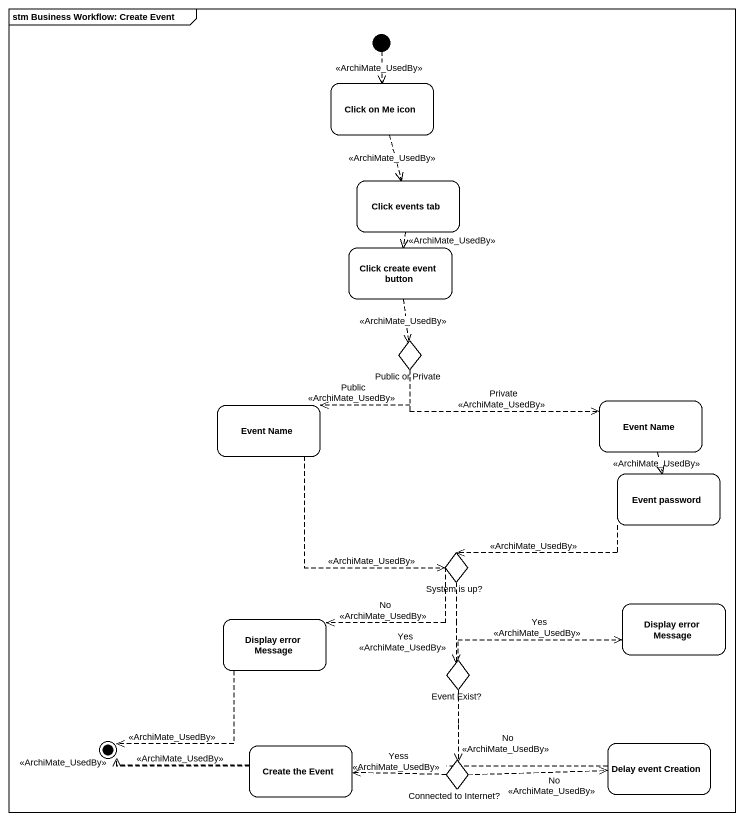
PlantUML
@startuml
mainframe stm Business Workflow: Create Event
hide empty description
state "Click on Me icon" as Click_on_Me_icon
state "Click events tab" as Click_events_tab
state "Click create event button" as Click_create_event_button
state "Public or Private" as Public_or_Private <<choice>>
state "Event Name" as Event_Name
state "Event Name" as Event_Name_2
state "Event password" as Event_password
state "System is up?" as System_is_up <<choice>>
state "Display error Message" as Display_error_Message
state "Display error Message" as Display_error_Message_2
state "Event Exist?" as Event_Exist <<choice>>
state "Create the Event" as Create_the_Event
state "Connected to Internet?" as Connected_to_Internet <<choice>>
state "Delay event Creation" as Delay_event_Creation
[*] -[dashed]-> Click_on_Me_icon : <<ArchiMate_UsedBy>>
Click_on_Me_icon -[dashed]-> Click_events_tab : <<ArchiMate_UsedBy>>
Click_events_tab -[dashed]-> Click_create_event_button : <<ArchiMate_UsedBy>>
Click_create_event_button -[dashed]-> Public_or_Private : <<ArchiMate_UsedBy>>
Public_or_Private -left[dashed]-> Event_Name : Public\n<<ArchiMate_UsedBy>>
Public_or_Private -right[dashed]-> Event_Name_2 : Private\n<<ArchiMate_UsedBy>>
Event_Name -[dashed]-> System_is_up : <<ArchiMate_UsedBy>>
Event_Name_2 -[dashed]-> Event_password : <<ArchiMate_UsedBy>>
Event_password -left[dashed]-> System_is_up : <<ArchiMate_UsedBy>>
System_is_up -left[dashed]-> Display_error_Message_2 : No\n<<ArchiMate_UsedBy>>
System_is_up -[dashed]-> Event_Exist : Yes\n<<ArchiMate_UsedBy>>
Event_Exist -right[dashed]-> Display_error_Message : Yes\n<<ArchiMate_UsedBy>>
Event_Exist -[dashed]-> Connected_to_Internet : No\n<<ArchiMate_UsedBy>>
Connected_to_Internet -left[dashed]-> Create_the_Event : Yess\n<<ArchiMate_UsedBy>>
Connected_to_Internet -right[dashed]-> Delay_event_Creation : No\n<<ArchiMate_UsedBy>>
Display_error_Message_2 -[dashed]-> [*] : <<ArchiMate_UsedBy>>
Create_the_Event -left[dashed]-> [*] : <<ArchiMate_UsedBy>>
Delay_event_Creation -left[dashed]-> [*] : <<ArchiMate_UsedBy>>
@enduml
